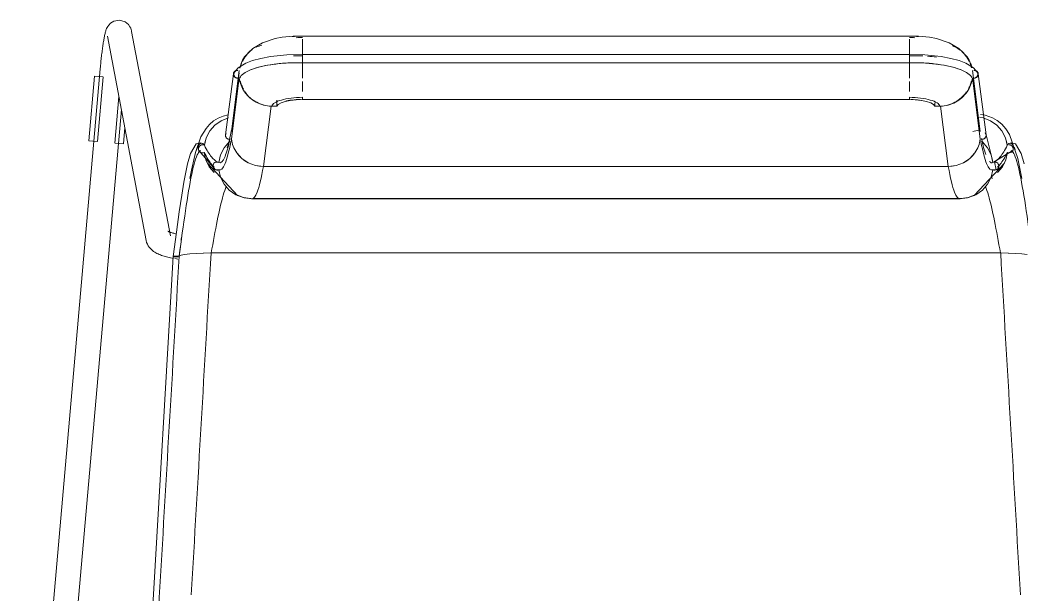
# Model space of a CAD drawing. Header units: millimetres. Extents: x 79795 to 317870, y -36033 to 97293.
# Drawn here: x 230006.8 to 230493.5, y 12868.4 to 13147.9 of the extents above; entities that cross this region are included whole.
import ezdxf

# ---------------------------------------------------------------- set-up
doc = ezdxf.new("R2010")
doc.units = ezdxf.units.MM
doc.header["$MEASUREMENT"] = 0
doc.layers.add('I-FURN', color=8, linetype='CONTINUOUS', lineweight=9)

msp = doc.modelspace()

# ---------------------------------------------------------------- linework, layer by layer
at = {"layer": 'I-FURN'}
for p, q in [((230049.85, 13145.42), (230049.37, 13144.72)), ((230050.7, 13146.33), (230049.85, 13145.42)), ((230052.36, 13147.37), (230050.7, 13146.33)), ((230055.12, 13147.86), (230052.36, 13147.37)), ((230057.87, 13147.02), (230055.12, 13147.86)), ((230057.87, 13147.02), (230059.44, 13145.7)), ((230059.44, 13145.7), (230060.19, 13144.62)), ((230047.89, 13140.38), (230047.79, 13139.92)), ((230047.99, 13140.82), (230047.89, 13140.38)), ((230048.09, 13141.25), (230047.99, 13140.82)), ((230048.19, 13141.66), (230048.09, 13141.25)), ((230048.3, 13142.06), (230048.19, 13141.66)), ((230048.41, 13142.46), (230048.3, 13142.06)), ((230048.54, 13142.85), (230048.41, 13142.46)), ((230048.68, 13143.26), (230048.54, 13142.85)), ((230048.85, 13143.69), (230048.68, 13143.26)), ((230049.07, 13144.16), (230048.85, 13143.69)), ((230049.37, 13144.72), (230049.07, 13144.16)), ((230060.19, 13144.62), (230060.57, 13143.82)), ((230060.57, 13143.82), (230060.78, 13143.2)), ((230060.78, 13143.2), (230060.92, 13142.68)), ((230060.92, 13142.68), (230061, 13142.27)), ((230079.82, 13042.97), (230061, 13142.27)), ((230047.05, 13135.59), (230046.95, 13134.97)), ((230047.14, 13136.19), (230047.05, 13135.59)), ((230047.23, 13136.78), (230047.14, 13136.19)), ((230047.32, 13137.35), (230047.23, 13136.78)), ((230047.41, 13137.9), (230047.32, 13137.35)), ((230047.51, 13138.43), (230047.41, 13137.9)), ((230047.6, 13138.94), (230047.51, 13138.43)), ((230047.7, 13139.44), (230047.6, 13138.94)), ((230047.79, 13139.92), (230047.7, 13139.44)), ((230049.21, 13140.03), (230068.03, 13040.74)), ((230119.82, 13133.94), (230124.54, 13136.81)), ((230124.54, 13136.81), (230130.69, 13138.83)), ((230130.69, 13138.83), (230134.18, 13139.48)), ((230134.18, 13139.48), (230139.39, 13140)), ((230139.39, 13140), (230143.91, 13140.08)), ((230143.91, 13140.08), (230143.91, 13139.91)), ((230438.76, 13140.08), (230143.91, 13140.08)), ((230143.91, 13139.78), (230143.91, 13140.06)), ((230143.91, 13136.84), (230143.91, 13138.59)), ((230143.91, 13133.98), (230143.91, 13136.56)), ((230443.28, 13140), (230438.76, 13140.08)), ((230438.76, 13139.91), (230438.76, 13140.08)), ((230438.76, 13140.06), (230438.76, 13139.78)), ((230438.76, 13138.59), (230438.76, 13136.84)), ((230438.76, 13136.56), (230438.76, 13133.98)), ((230448.49, 13139.48), (230443.28, 13140)), ((230451.99, 13138.83), (230448.49, 13139.48)), ((230458.14, 13136.81), (230451.99, 13138.83)), ((230462.85, 13133.94), (230458.14, 13136.81)), ((230046.43, 13130.96), (230046.35, 13130.25)), ((230046.52, 13131.66), (230046.43, 13130.96)), ((230046.6, 13132.35), (230046.52, 13131.66)), ((230046.69, 13133.02), (230046.6, 13132.35)), ((230046.78, 13133.69), (230046.69, 13133.02)), ((230046.86, 13134.33), (230046.78, 13133.69)), ((230046.95, 13134.97), (230046.86, 13134.33)), ((230116.17, 13130.03), (230117.84, 13132.1)), ((230117.84, 13132.1), (230119.82, 13133.94)), ((230128.46, 13130.1), (230136.35, 13130.89)), ((230136.35, 13130.89), (230143.91, 13131.04)), ((230143.91, 13133.82), (230143.91, 13130.8)), ((230143.91, 13130.8), (230143.91, 13133.81)), ((230143.91, 13131.04), (230143.91, 13130.97)), ((230438.76, 13131.04), (230143.91, 13131.04)), ((230143.91, 13127.09), (230143.91, 13131.04)), ((230143.91, 13130.97), (230143.91, 13130.78)), ((230143.91, 13130.78), (230143.91, 13130.47)), ((230143.91, 13130.47), (230143.91, 13130.08)), ((230438.76, 13130.8), (230438.76, 13133.82)), ((230438.76, 13133.81), (230438.76, 13130.8)), ((230446.32, 13130.89), (230438.76, 13131.04)), ((230438.76, 13130.97), (230438.76, 13131.04)), ((230438.76, 13131.04), (230438.76, 13127.19)), ((230438.76, 13130.78), (230438.76, 13130.97)), ((230438.76, 13130.47), (230438.76, 13130.78)), ((230438.76, 13130.08), (230438.76, 13130.47)), ((230454.21, 13130.1), (230446.32, 13130.89)), ((230464.83, 13132.1), (230462.85, 13133.94)), ((230466.5, 13130.03), (230464.83, 13132.1)), ((230045.89, 13125.84), (230045.82, 13125.09)), ((230045.96, 13126.59), (230045.89, 13125.84)), ((230046.03, 13127.33), (230045.96, 13126.59)), ((230046.11, 13128.07), (230046.03, 13127.33)), ((230046.19, 13128.81), (230046.11, 13128.07)), ((230046.27, 13129.53), (230046.19, 13128.81)), ((230046.35, 13130.25), (230046.27, 13129.53)), ((230112.71, 13124.65), (230116.54, 13126.96)), ((230114.84, 13127.76), (230116.17, 13130.03)), ((230116.54, 13126.96), (230119.71, 13128.15)), ((230119.71, 13128.15), (230123.75, 13129.23)), ((230126.08, 13125.68), (230122.58, 13124.88)), ((230123.75, 13129.23), (230128.46, 13130.1)), ((230131.51, 13126.51), (230126.08, 13125.68)), ((230137.5, 13126.99), (230131.51, 13126.51)), ((230143.91, 13127.08), (230137.5, 13126.99)), ((230143.91, 13130.08), (230143.91, 13129.63)), ((230143.91, 13129.63), (230143.91, 13129.14)), ((230143.91, 13129.14), (230143.91, 13128.64)), ((230143.91, 13128.64), (230143.91, 13128.16)), ((230143.91, 13128.16), (230143.91, 13127.74)), ((230143.91, 13127.74), (230143.91, 13127.41)), ((230143.91, 13127.41), (230143.91, 13127.19)), ((230143.91, 13127.19), (230143.91, 13127.09)), ((230143.91, 13127.11), (230143.91, 13123.3)), ((230143.91, 13123.3), (230143.91, 13127.11)), ((230143.91, 13127.08), (230438.76, 13127.08)), ((230438.76, 13129.63), (230438.76, 13130.08)), ((230438.76, 13129.14), (230438.76, 13129.63)), ((230438.76, 13128.64), (230438.76, 13129.14)), ((230438.76, 13128.16), (230438.76, 13128.64)), ((230438.76, 13127.74), (230438.76, 13128.16)), ((230438.76, 13127.41), (230438.76, 13127.74)), ((230438.76, 13127.19), (230438.76, 13127.41)), ((230438.76, 13123.3), (230438.76, 13127.11)), ((230438.76, 13127.11), (230438.76, 13123.3)), ((230444.99, 13127), (230438.76, 13127.08)), ((230451.55, 13126.47), (230444.99, 13127)), ((230455.56, 13125.88), (230451.55, 13126.47)), ((230458.93, 13129.23), (230454.21, 13130.1)), ((230460, 13124.91), (230455.56, 13125.88)), ((230462.97, 13128.15), (230458.93, 13129.23)), ((230466.14, 13126.96), (230462.97, 13128.15)), ((230469.97, 13124.65), (230466.14, 13126.96)), ((230467.83, 13127.76), (230466.5, 13130.03)), ((230045.73, 13124.18), (230006.79, 12680.86)), ((230045.75, 13124.34), (230045.73, 13124.18)), ((230045.82, 13125.09), (230045.75, 13124.34)), ((230106.6, 13091.99), (230110.46, 13121.77)), ((230109.45, 13093.64), (230113.3, 13123.33)), ((230110.82, 13122.27), (230112.71, 13124.65)), ((230112.53, 13117.36), (230113.15, 13122.14)), ((230119.75, 13124), (230119.24, 13123.81)), ((230122.58, 13124.88), (230119.75, 13124)), ((230143.91, 13119.54), (230143.91, 13123.1)), ((230438.76, 13123.1), (230438.76, 13119.54)), ((230463.43, 13123.81), (230460, 13124.91)), ((230469.38, 13123.33), (230473.22, 13093.64)), ((230471.86, 13122.27), (230469.97, 13124.65)), ((230472.22, 13121.77), (230476.07, 13091.99)), ((230040.16, 13089.16), (230042.92, 13120.57)), ((230042.92, 13120.57), (230044.96, 13120.4)), ((230044.39, 13088.79), (230047.15, 13120.2)), ((230044.96, 13120.4), (230047.03, 13120.21)), ((230109.43, 13090.09), (230113.28, 13119.79)), ((230143.91, 13116.07), (230143.91, 13117.92)), ((230143.91, 13116.06), (230143.91, 13115.59)), ((230438.76, 13117.92), (230438.76, 13116.07)), ((230438.76, 13115.59), (230438.76, 13116.06)), ((230473.24, 13090.09), (230469.4, 13119.79)), ((230470.15, 13117.36), (230469.83, 13119.8)), ((230143.91, 13113.09), (230143.91, 13115.55)), ((230438.76, 13115.55), (230438.76, 13113.09)), ((230054.83, 13110.65), (230052.84, 13088.05)), ((230131.56, 13108.93), (230131.56, 13105.92)), ((230131.56, 13105.92), (230132.2, 13106.78)), ((230132.2, 13106.78), (230133.55, 13107.57)), ((230133.55, 13107.57), (230135.53, 13108.24)), ((230135.53, 13108.24), (230138.02, 13108.75)), ((230138.02, 13108.75), (230140.87, 13109.07)), ((230140.87, 13109.07), (230143.91, 13109.18)), ((230438.76, 13109.24), (230143.91, 13109.24)), ((230143.91, 13109.18), (230438.76, 13109.18)), ((230438.76, 13109.18), (230441.8, 13109.07)), ((230441.8, 13109.07), (230444.65, 13108.75)), ((230444.65, 13108.75), (230447.14, 13108.24)), ((230447.14, 13108.24), (230449.13, 13107.57)), ((230449.13, 13107.57), (230450.48, 13106.78)), ((230450.48, 13106.78), (230451.12, 13105.92)), ((230451.12, 13105.92), (230451.12, 13107.59)), ((230018.74, 12679.81), (230056.04, 13104.31)), ((230107.92, 13101.84), (230105.41, 13101.19)), ((230124.98, 13076.71), (230128.84, 13105.99)), ((230128.84, 13105.99), (230131.56, 13105.92)), ((230451.12, 13105.92), (230453.83, 13105.99)), ((230453.83, 13105.99), (230457.69, 13076.71)), ((230475.61, 13101.67), (230473.34, 13101.96)), ((230479.21, 13100.37), (230475.61, 13101.67)), ((230098.87, 13097.1), (230097.13, 13095.13)), ((230100.84, 13098.78), (230098.87, 13097.1)), ((230101.46, 13096.76), (230098.98, 13093.93)), ((230103.04, 13100.16), (230100.84, 13098.78)), ((230104.54, 13098.93), (230101.46, 13096.76)), ((230105.41, 13101.19), (230103.04, 13100.16)), ((230108.06, 13100.33), (230104.54, 13098.93)), ((230472.87, 13100.7), (230474.61, 13100.32)), ((230474.62, 13100.33), (230472.88, 13100.7)), ((230478.13, 13098.93), (230474.62, 13100.33)), ((230481.21, 13096.76), (230478.13, 13098.93)), ((230481.48, 13099.03), (230479.21, 13100.37)), ((230483.7, 13093.93), (230481.21, 13096.76)), ((230483.65, 13097.25), (230481.48, 13099.03)), ((230485.64, 13095.01), (230483.65, 13097.25)), ((230057.07, 13087.68), (230057.77, 13095.57)), ((230097.13, 13095.13), (230094.63, 13091.02)), ((230098.98, 13093.93), (230097.24, 13090.61)), ((230106.66, 13092.23), (230106.59, 13091.76)), ((230106.59, 13091.76), (230106.66, 13091.29)), ((230106.84, 13092.67), (230106.66, 13092.23)), ((230108.2, 13088.12), (230109.58, 13094.42)), ((230473.1, 13094.42), (230469.61, 13093.73)), ((230475.83, 13092.67), (230475.54, 13093.06)), ((230476.02, 13092.23), (230475.83, 13092.67)), ((230476.08, 13091.76), (230476.02, 13092.23)), ((230476.02, 13091.29), (230476.08, 13091.76)), ((230476.06, 13092.07), (230479.02, 13080.46)), ((230485.44, 13090.61), (230483.7, 13093.93)), ((230487.45, 13092.19), (230485.64, 13095.01)), ((230491.44, 13080.47), (230487.45, 13092.19)), ((230042.2, 13088.98), (230040.16, 13089.16)), ((230044.27, 13088.8), (230042.2, 13088.98)), ((230055.03, 13087.86), (230052.96, 13088.04)), ((230057.07, 13087.68), (230055.03, 13087.86)), ((230089.56, 13083.03), (230092.33, 13087.67)), ((230094.63, 13091.02), (230091.95, 13083.39)), ((230092.33, 13087.67), (230094.51, 13088.2)), ((230094.03, 13086.61), (230094.42, 13086.92)), ((230094.42, 13086.92), (230094.03, 13086.61)), ((230094.42, 13086.92), (230094.87, 13087.11)), ((230094.87, 13087.11), (230094.42, 13086.92)), ((230094.51, 13088.2), (230095.43, 13087.9)), ((230094.87, 13087.11), (230095.37, 13087.19)), ((230095.37, 13087.19), (230094.87, 13087.11)), ((230095.37, 13087.19), (230095.86, 13087.14)), ((230095.86, 13087.15), (230095.37, 13087.19)), ((230096.33, 13086.98), (230095.86, 13087.15)), ((230095.86, 13087.14), (230096.33, 13086.98)), ((230097.24, 13090.61), (230096.33, 13086.98)), ((230096.33, 13086.98), (230096.72, 13088.99)), ((230108.45, 13088.59), (230105.94, 13085.72)), ((230106.66, 13091.29), (230106.85, 13090.85)), ((230106.85, 13090.85), (230107.14, 13090.47)), ((230107.14, 13090.47), (230107.52, 13090.17)), ((230107.45, 13085.69), (230108.2, 13088.12)), ((230107.52, 13090.17), (230107.97, 13089.97)), ((230107.97, 13089.97), (230108.47, 13089.9)), ((230108.94, 13089.02), (230108.45, 13088.59)), ((230108.47, 13089.9), (230108.96, 13089.93)), ((230109.43, 13090.09), (230109.62, 13088.94)), ((230473.06, 13088.94), (230473.24, 13090.09)), ((230473.71, 13089.93), (230474.21, 13089.9)), ((230474.23, 13088.59), (230473.73, 13089.02)), ((230474.21, 13089.9), (230474.7, 13089.97)), ((230476.73, 13085.72), (230474.23, 13088.59)), ((230474.7, 13089.97), (230475.15, 13090.17)), ((230475.15, 13090.17), (230475.53, 13090.47)), ((230475.53, 13090.47), (230475.83, 13090.85)), ((230475.83, 13090.85), (230476.02, 13091.29)), ((230486.34, 13086.98), (230485.44, 13090.61)), ((230485.95, 13088.99), (230486.34, 13086.98)), ((230486.81, 13087.15), (230486.34, 13086.98)), ((230486.34, 13086.98), (230486.81, 13087.14)), ((230488.16, 13088.2), (230487.25, 13087.9)), ((230487.31, 13087.19), (230487.8, 13087.11)), ((230487.8, 13087.11), (230487.31, 13087.19)), ((230487.8, 13087.11), (230488.26, 13086.92)), ((230488.26, 13086.92), (230487.8, 13087.11)), ((230490.35, 13087.67), (230488.16, 13088.2)), ((230488.26, 13086.92), (230488.64, 13086.61)), ((230488.65, 13086.61), (230488.26, 13086.92)), ((230493.12, 13083.03), (230490.35, 13087.67)), ((230088.15, 13078.03), (230089.56, 13083.03)), ((230091.95, 13083.39), (230090.06, 13074.87)), ((230093.46, 13085.28), (230093.54, 13085.76)), ((230093.53, 13085.76), (230093.46, 13085.28)), ((230093.52, 13084.79), (230093.46, 13085.28)), ((230093.46, 13085.28), (230093.52, 13084.79)), ((230093.7, 13084.33), (230093.52, 13084.79)), ((230093.52, 13084.79), (230093.7, 13084.33)), ((230093.73, 13086.22), (230093.53, 13085.76)), ((230093.54, 13085.76), (230093.73, 13086.21)), ((230093.66, 13084.42), (230101.78, 13075)), ((230093.81, 13084.15), (230093.68, 13084.36)), ((230093.99, 13083.93), (230093.7, 13084.33)), ((230093.7, 13084.33), (230093.99, 13083.93)), ((230093.73, 13086.21), (230094.03, 13086.61)), ((230094.03, 13086.61), (230093.73, 13086.22)), ((230094.37, 13083.61), (230093.99, 13083.93)), ((230093.99, 13083.93), (230094.37, 13083.61)), ((230094.82, 13083.4), (230094.37, 13083.61)), ((230094.37, 13083.61), (230094.82, 13083.4)), ((230095.31, 13083.31), (230094.82, 13083.4)), ((230094.82, 13083.4), (230095.31, 13083.31)), ((230095.81, 13083.34), (230095.31, 13083.31)), ((230095.31, 13083.31), (230095.81, 13083.34)), ((230096.28, 13083.49), (230095.81, 13083.34)), ((230095.81, 13083.34), (230096.28, 13083.49)), ((230097.08, 13079.88), (230096.28, 13083.49)), ((230096.28, 13083.49), (230097.07, 13079.88)), ((230104.19, 13082.32), (230103.29, 13078.61)), ((230105.94, 13085.72), (230104.19, 13082.32)), ((230112.06, 13083.32), (230114.55, 13080.58)), ((230468.12, 13080.58), (230470.61, 13083.32)), ((230478.49, 13082.32), (230476.73, 13085.72)), ((230479.38, 13078.61), (230478.49, 13082.32)), ((230489.02, 13084.42), (230479.63, 13078.71)), ((230486.39, 13083.49), (230485.6, 13079.88)), ((230485.61, 13079.88), (230486.39, 13083.49)), ((230486.86, 13083.34), (230486.39, 13083.49)), ((230486.39, 13083.49), (230486.86, 13083.34)), ((230487.36, 13083.31), (230486.86, 13083.34)), ((230486.86, 13083.34), (230487.36, 13083.31)), ((230487.85, 13083.4), (230487.36, 13083.31)), ((230487.36, 13083.31), (230487.86, 13083.4)), ((230488.3, 13083.61), (230487.85, 13083.4)), ((230487.86, 13083.4), (230488.31, 13083.61)), ((230488.68, 13083.93), (230488.3, 13083.61)), ((230488.31, 13083.61), (230488.69, 13083.93)), ((230488.64, 13086.61), (230488.94, 13086.21)), ((230488.95, 13086.22), (230488.65, 13086.61)), ((230488.97, 13084.33), (230488.68, 13083.93)), ((230488.69, 13083.93), (230488.97, 13084.33)), ((230488.94, 13086.21), (230489.14, 13085.76)), ((230489.14, 13085.76), (230488.95, 13086.22)), ((230489.15, 13084.79), (230488.97, 13084.33)), ((230488.97, 13084.33), (230489.16, 13084.79)), ((230489.14, 13085.76), (230489.21, 13085.28)), ((230489.22, 13085.28), (230489.14, 13085.76)), ((230489.21, 13085.28), (230489.15, 13084.79)), ((230489.16, 13084.79), (230489.22, 13085.28)), ((230494.52, 13078.03), (230493.12, 13083.03)), ((230086.35, 13069.01), (230088.15, 13078.03)), ((230097.07, 13079.88), (230098.71, 13076.56)), ((230098.72, 13076.56), (230097.08, 13079.88)), ((230097.77, 13078.23), (230112.37, 13062.53)), ((230100.52, 13077.35), (230100.45, 13076.86)), ((230100.46, 13076.86), (230100.52, 13077.35)), ((230100.52, 13077.35), (230100.71, 13077.81)), ((230100.71, 13077.81), (230100.52, 13077.35)), ((230100.71, 13077.81), (230101, 13078.21)), ((230101, 13078.21), (230100.71, 13077.81)), ((230101.38, 13078.53), (230101, 13078.21)), ((230101, 13078.21), (230101.39, 13078.52)), ((230101.83, 13078.73), (230101.38, 13078.53)), ((230101.39, 13078.52), (230101.84, 13078.73)), ((230102.33, 13078.81), (230101.83, 13078.73)), ((230101.84, 13078.73), (230102.33, 13078.81)), ((230102.33, 13078.81), (230102.82, 13078.77)), ((230102.82, 13078.77), (230102.33, 13078.81)), ((230102.61, 13078.89), (230103.05, 13078.71)), ((230102.82, 13078.77), (230103.29, 13078.61)), ((230103.29, 13078.61), (230102.82, 13078.77)), ((230114.55, 13080.58), (230117.66, 13078.5)), ((230117.66, 13078.5), (230121.21, 13077.19)), ((230121.21, 13077.19), (230124.98, 13076.71)), ((230457.69, 13076.71), (230461.46, 13077.19)), ((230461.46, 13077.19), (230465.01, 13078.5)), ((230465.01, 13078.5), (230468.12, 13080.58)), ((230484.91, 13078.23), (230470.31, 13062.53)), ((230479.02, 13080.46), (230479.35, 13078.59)), ((230479.38, 13078.61), (230479.85, 13078.77)), ((230479.85, 13078.77), (230479.38, 13078.61)), ((230479.85, 13078.77), (230480.35, 13078.81)), ((230480.35, 13078.81), (230479.85, 13078.77)), ((230480.89, 13075), (230480.06, 13078.89)), ((230480.35, 13078.81), (230480.84, 13078.73)), ((230480.84, 13078.73), (230480.35, 13078.81)), ((230480.84, 13078.73), (230481.29, 13078.52)), ((230481.29, 13078.53), (230480.84, 13078.73)), ((230481.67, 13078.21), (230481.29, 13078.53)), ((230481.29, 13078.52), (230481.67, 13078.21)), ((230481.67, 13078.21), (230481.96, 13077.81)), ((230481.97, 13077.81), (230481.67, 13078.21)), ((230481.96, 13077.81), (230482.15, 13077.35)), ((230482.16, 13077.35), (230481.97, 13077.81)), ((230482.15, 13077.35), (230482.22, 13076.86)), ((230482.22, 13076.86), (230482.16, 13077.35)), ((230485.6, 13079.88), (230483.96, 13076.56)), ((230483.97, 13076.56), (230485.61, 13079.88)), ((230493.35, 13070.81), (230491.44, 13080.47)), ((230090.06, 13074.87), (230089.33, 13070.81)), ((230098.71, 13076.56), (230101.11, 13073.72)), ((230101.11, 13073.72), (230098.72, 13076.56)), ((230100.45, 13076.86), (230100.52, 13076.37)), ((230100.52, 13076.37), (230100.46, 13076.86)), ((230100.71, 13075.91), (230100.52, 13076.37)), ((230100.52, 13076.37), (230100.71, 13075.91)), ((230101, 13075.5), (230100.71, 13075.91)), ((230100.71, 13075.91), (230101, 13075.5)), ((230101.39, 13075.19), (230101, 13075.5)), ((230101, 13075.5), (230101.38, 13075.19)), ((230101.38, 13075.19), (230101.83, 13074.99)), ((230101.84, 13074.99), (230101.39, 13075.19)), ((230101.48, 13075.14), (230104.36, 13075.09)), ((230101.83, 13074.99), (230102.33, 13074.9)), ((230102.33, 13074.91), (230101.84, 13074.99)), ((230102.82, 13074.94), (230102.33, 13074.91)), ((230102.33, 13074.9), (230102.82, 13074.94)), ((230103.29, 13075.11), (230102.82, 13074.94)), ((230102.82, 13074.94), (230103.29, 13075.1)), ((230103.29, 13075.1), (230104.19, 13071.39)), ((230457.69, 13076.71), (230124.98, 13076.71)), ((230124.98, 13076.71), (230457.69, 13076.71)), ((230481.19, 13075.14), (230478.31, 13075.09)), ((230478.49, 13071.39), (230479.38, 13075.1)), ((230479.85, 13074.94), (230479.38, 13075.11)), ((230479.38, 13075.1), (230479.85, 13074.94)), ((230480.35, 13074.91), (230479.85, 13074.94)), ((230479.85, 13074.94), (230480.35, 13074.9)), ((230480.84, 13074.99), (230480.35, 13074.91)), ((230480.35, 13074.9), (230480.84, 13074.99)), ((230481.29, 13075.19), (230480.84, 13074.99)), ((230480.84, 13074.99), (230481.29, 13075.19)), ((230481.67, 13075.5), (230481.29, 13075.19)), ((230481.29, 13075.19), (230481.67, 13075.5)), ((230483.96, 13076.56), (230481.56, 13073.72)), ((230481.56, 13073.72), (230483.97, 13076.56)), ((230481.96, 13075.91), (230481.67, 13075.5)), ((230481.67, 13075.5), (230481.97, 13075.91)), ((230482.15, 13076.37), (230481.96, 13075.91)), ((230481.97, 13075.91), (230482.16, 13076.37)), ((230482.22, 13076.86), (230482.15, 13076.37)), ((230482.16, 13076.37), (230482.22, 13076.86)), ((230085.31, 13062.7), (230086.35, 13069.01)), ((230105.94, 13068), (230104.19, 13071.39)), ((230104.19, 13071.39), (230105.94, 13067.99)), ((230108.45, 13065.13), (230105.94, 13068)), ((230105.94, 13067.99), (230108.45, 13065.12)), ((230476.73, 13068), (230474.22, 13065.13)), ((230474.23, 13065.12), (230476.73, 13067.99)), ((230478.48, 13071.39), (230476.73, 13068)), ((230476.73, 13067.99), (230478.49, 13071.39)), ((230084.13, 13054.68), (230085.31, 13062.7)), ((230111.59, 13062.96), (230108.45, 13065.13)), ((230108.45, 13065.12), (230111.58, 13062.95)), ((230111.27, 13063.13), (230115.73, 13061.4)), ((230111.58, 13062.95), (230115.15, 13061.59)), ((230115.16, 13061.59), (230111.59, 13062.96)), ((230112.37, 13062.53), (230114.29, 13061.83)), ((230471.4, 13063.13), (230466.94, 13061.4)), ((230471.09, 13062.96), (230467.52, 13061.59)), ((230467.52, 13061.59), (230471.09, 13062.95)), ((230470.31, 13062.53), (230468.38, 13061.83)), ((230474.22, 13065.13), (230471.09, 13062.96)), ((230471.09, 13062.95), (230474.23, 13065.12)), ((230115.15, 13061.59), (230118.94, 13061.11)), ((230118.94, 13061.11), (230115.16, 13061.59)), ((230115.73, 13061.4), (230119.48, 13060.96)), ((230119.48, 13060.96), (230424.28, 13060.96)), ((230463.73, 13061.11), (230120.11, 13061.11)), ((230120.11, 13061.11), (230463.73, 13061.11)), ((230424.28, 13060.96), (230463.19, 13060.96)), ((230466.94, 13061.4), (230463.19, 13060.96)), ((230467.52, 13061.59), (230463.73, 13061.11)), ((230463.73, 13061.11), (230467.52, 13061.59)), ((230082.78, 13044.75), (230084.13, 13054.68)), ((230078.6, 13045.2), (230078.62, 13045.19)), ((230078.62, 13045.19), (230078.7, 13045.15)), ((230078.7, 13045.15), (230078.78, 13045.1)), ((230078.78, 13045.1), (230078.94, 13045.02)), ((230078.94, 13045.02), (230079.13, 13044.94)), ((230079.13, 13044.94), (230079.36, 13044.84)), ((230079.36, 13044.84), (230079.63, 13044.74)), ((230079.63, 13044.74), (230079.94, 13044.63)), ((230079.94, 13044.63), (230080.27, 13044.53)), ((230080.27, 13044.53), (230080.64, 13044.42)), ((230080.64, 13044.42), (230081.03, 13044.31)), ((230081.03, 13044.31), (230081.45, 13044.2)), ((230081.22, 13032.89), (230082.78, 13044.75)), ((230081.45, 13044.2), (230081.9, 13044.1)), ((230081.9, 13044.1), (230082.37, 13044)), ((230082.37, 13044), (230082.74, 13043.93)), ((230068.03, 13040.74), (230068.29, 13039.75)), ((230068.29, 13039.75), (230068.65, 13038.86)), ((230068.65, 13038.86), (230069.09, 13038.07)), ((230069.09, 13038.07), (230069.57, 13037.38)), ((230069.57, 13037.38), (230070.08, 13036.78)), ((230070.08, 13036.78), (230070.6, 13036.26)), ((230070.6, 13036.26), (230071.13, 13035.81)), ((230071.13, 13035.81), (230071.67, 13035.41)), ((230071.67, 13035.41), (230072.2, 13035.05)), ((230072.2, 13035.05), (230072.74, 13034.73)), ((230072.74, 13034.73), (230073.28, 13034.44)), ((230073.28, 13034.44), (230073.83, 13034.17)), ((230073.83, 13034.17), (230074.39, 13033.91)), ((230074.39, 13033.91), (230074.96, 13033.68)), ((230074.96, 13033.68), (230075.54, 13033.46)), ((230075.54, 13033.46), (230076.13, 13033.25)), ((230076.13, 13033.25), (230076.74, 13033.06)), ((230082.62, 13033.1), (230083.12, 13033.1)), ((230083.12, 13033.1), (230082.63, 13033.1)), ((230083.62, 13033.1), (230083.12, 13033.1)), ((230083.12, 13033.1), (230083.61, 13033.1)), ((230083.61, 13033.1), (230084.09, 13033.08)), ((230084.09, 13033.08), (230083.62, 13033.1)), ((230084.99, 13033.48), (230084.09, 13033.08)), ((230084.09, 13033.08), (230084.99, 13033.48)), ((230086.74, 13033.85), (230084.99, 13033.48)), ((230084.99, 13033.48), (230086.73, 13033.85)), ((230089.23, 13034.16), (230086.74, 13033.85)), ((230086.74, 13033.85), (230089.2, 13034.16)), ((230092.33, 13034.4), (230089.23, 13034.16)), ((230089.23, 13034.16), (230092.29, 13034.4)), ((230095.87, 13034.55), (230092.33, 13034.4)), ((230092.33, 13034.4), (230095.81, 13034.55)), ((230099.64, 13034.61), (230095.87, 13034.55)), ((230095.87, 13034.55), (230099.56, 13034.61)), ((230483.04, 13034.61), (230099.64, 13034.61)), ((230099.64, 13034.61), (230483.04, 13034.61)), ((230486.81, 13034.55), (230483.04, 13034.61)), ((230483.12, 13034.61), (230486.81, 13034.55)), ((230490.34, 13034.4), (230486.81, 13034.55)), ((230486.87, 13034.55), (230490.34, 13034.4)), ((230493.44, 13034.16), (230490.34, 13034.4)), ((230490.39, 13034.4), (230493.45, 13034.16)), ((230495.94, 13033.85), (230493.44, 13034.16)), ((230081.22, 13032.89), (230061.93, 12700.98)), ((230076.74, 13033.06), (230077.35, 13032.88)), ((230077.35, 13032.88), (230077.98, 13032.7)), ((230077.98, 13032.7), (230078.63, 13032.54)), ((230078.63, 13032.54), (230079.28, 13032.39)), ((230079.28, 13032.39), (230079.95, 13032.25)), ((230079.95, 13032.25), (230080.63, 13032.11)), ((230080.63, 13032.11), (230081.32, 13031.99)), ((230081.29, 13032.95), (230081.22, 13032.89)), ((230081.22, 13032.89), (230081.29, 13032.95)), ((230081.22, 13032.89), (230081.28, 13032.84)), ((230081.28, 13032.84), (230081.22, 13032.89)), ((230081.28, 13032.84), (230081.47, 13032.79)), ((230081.46, 13032.79), (230081.28, 13032.84)), ((230081.49, 13033), (230081.29, 13032.95)), ((230081.29, 13032.95), (230081.48, 13033)), ((230081.75, 13032.75), (230081.46, 13032.79)), ((230081.47, 13032.79), (230081.76, 13032.75)), ((230081.48, 13033), (230081.78, 13033.04)), ((230081.79, 13033.04), (230081.49, 13033)), ((230082.13, 13032.71), (230081.75, 13032.75)), ((230081.76, 13032.75), (230082.14, 13032.71)), ((230081.78, 13033.04), (230082.17, 13033.07)), ((230082.17, 13033.07), (230081.79, 13033.04)), ((230082.03, 13031.87), (230082.74, 13031.76)), ((230082.59, 13032.69), (230082.13, 13032.71)), ((230082.14, 13032.71), (230082.59, 13032.69)), ((230082.63, 13033.1), (230082.17, 13033.07)), ((230082.17, 13033.07), (230082.62, 13033.1)), ((230082.59, 13032.69), (230083.08, 13032.68)), ((230083.08, 13032.68), (230082.59, 13032.69)), ((230082.74, 13031.76), (230083.47, 13031.66)), ((230083.08, 13032.68), (230083.58, 13032.68)), ((230083.58, 13032.68), (230083.08, 13032.68))]:
    msp.add_line(p, q, dxfattribs=at)
for centre, major_axis, ratio, start_param, end_param in [((230143.91, 13135.8), (-12.4, 0), 0.287441, 4.712389, 4.950404), ((230438.76, 13135.8), (-12.4, 0), 0.287441, 4.492176, 4.712389), ((230143.91, 13124.33), (0, -15.75), 0.000004, 5.8107, 5.99294), ((230438.76, 13124.33), (0, -15.75), 0.000004, 0.290246, 0.472486), ((230108.55, 13091.76), (-1.96, 0), 0.955139, 5.775592, 8.064923), ((230474.12, 13091.76), (-1.96, 0), 0.955139, 1.359855, 3.903556), ((230125.11, 13091.78), (-15.78, 0), 0.955139, 0.112537, 0.354036), ((230457.56, 13091.78), (-15.78, 0), 0.955139, 2.787556, 3.029056), ((230125.11, 13091.78), (-15.78, 0), 0.955139, 0.354206, 0.595753), ((230125.11, 13091.78), (-15.78, 0), 0.955139, 0.595876, 1.562553), ((230457.56, 13091.78), (-15.78, 0), 0.955139, 1.579038, 2.545717), ((230457.56, 13091.78), (-15.78, 0), 0.955139, 2.545839, 2.787386)]:
    msp.add_ellipse(centre, major_axis=major_axis, ratio=ratio, start_param=start_param, end_param=end_param, dxfattribs=at)
for points in [[(230124.31, 13135.63), (230123.35, 13135.38), (230122.42, 13135.03), (230121.53, 13134.6)], [(230138.94, 13139.77), (230140.52, 13139.92), (230142.2, 13139.99), (230143.91, 13139.99)], [(230438.76, 13139.99), (230440.34, 13139.99), (230441.84, 13139.92), (230443.27, 13139.78)], [(230139.65, 13130.49), (230141.06, 13130.53), (230142.48, 13130.53), (230143.91, 13130.51)], [(230438.76, 13130.51), (230440.98, 13130.55), (230443.18, 13130.51), (230445.36, 13130.4)], [(230113.48, 13119.78), (230113.83, 13120.51), (230115.14, 13121.91), (230118.84, 13123.81), (230123.91, 13125.34), (230130.06, 13126.45), (230136.91, 13127.08), (230141.56, 13127.15), (230143.91, 13127.11)], [(230113.76, 13124.74), (230113.92, 13125.4), (230114.12, 13126.05), (230114.36, 13126.68)], [(230447.57, 13130.27), (230449.05, 13130.16), (230450.5, 13130.01), (230451.91, 13129.83)], [(230468.31, 13126.67), (230468.56, 13126.02), (230468.73, 13125.34), (230468.87, 13124.65)], [(230463.6, 13123.75), (230465.06, 13123.18), (230467.53, 13121.91), (230468.84, 13120.51), (230469.19, 13119.78)], [(230113.01, 13119.63), (230112.93, 13119.62), (230112.77, 13119.6), (230112.6, 13119.6), (230112.52, 13119.61)], [(230113.28, 13119.79), (230113.43, 13118.55), (230114.01, 13116.17), (230115.77, 13112.83), (230118.3, 13109.99), (230121.45, 13107.8), (230125.05, 13106.39), (230127.55, 13106.03), (230128.84, 13105.99)], [(230114.37, 13116.2), (230114.11, 13116.88), (230113.94, 13117.58), (230113.79, 13118.28)], [(230115.26, 13114.28), (230114.94, 13114.86), (230114.71, 13115.48), (230114.52, 13116.11)], [(230453.83, 13105.99), (230455.13, 13106.03), (230457.63, 13106.39), (230461.23, 13107.8), (230464.37, 13109.99), (230466.9, 13112.83), (230468.67, 13116.17), (230469.25, 13118.55), (230469.4, 13119.79)], [(230468.26, 13116.08), (230468.02, 13115.47), (230467.74, 13114.86), (230467.42, 13114.27)], [(230468.94, 13118.27), (230468.78, 13117.57), (230468.57, 13116.87), (230468.32, 13116.19)], [(230129.09, 13106), (230129.34, 13107.11), (230132.73, 13109.28), (230140.12, 13110.25), (230143.91, 13110.3)], [(230143.07, 13109.23), (230140.29, 13109.17), (230137.15, 13108.9), (230135.53, 13108.29)], [(230438.76, 13110.3), (230440.66, 13110.28), (230444.39, 13110.01), (230449.19, 13109.05), (230452.51, 13107.66), (230453.46, 13106.56), (230453.59, 13106)], [(230447.14, 13108.29), (230445.08, 13108.84), (230442.37, 13109.12), (230439.6, 13109.21)], [(230473.87, 13090.3), (230474.53, 13087.17), (230475.18, 13084.26), (230475.84, 13082.53)], [(230477.74, 13079.03), (230478.29, 13078.46), (230478.83, 13078.32), (230479.38, 13078.61)], [(230478.82, 13072.04), (230478.88, 13071.58), (230478.93, 13071.11), (230478.99, 13070.64)], [(230118.94, 13061.11), (230119.12, 13061.01), (230119.3, 13060.96), (230119.48, 13060.96)], [(230463.19, 13060.96), (230463.37, 13060.96), (230463.55, 13061.01), (230463.73, 13061.11)], [(230085.26, 13042.25), (230084.88, 13039.22), (230084.49, 13036.15), (230084.1, 13033.09)], [(230089.97, 12868.37), (230093.17, 12923.83), (230096.36, 12979.25), (230099.56, 13034.61)], [(230483.12, 13034.61), (230486.31, 12979.25), (230489.51, 12923.83), (230492.7, 12868.37)], [(230064.77, 12701.08), (230067.99, 12756.49), (230074.43, 12867.25), (230080.87, 12977.85), (230084.09, 13033.08)]]:
    msp.add_open_spline(points, degree=3, dxfattribs=at)
for points, knots in [([(230119.56, 13133.46), (230119.16, 13133.18), (230117.79, 13132.15), (230115.78, 13129.98), (230114.17, 13127.13), (230113.71, 13125.19), (230113.54, 13124.42)], [0.434972, 0.434972, 0.434972, 0.434972, 0.5, 0.6666667, 0.8333333, 0.9407177, 0.9407177, 0.9407177, 0.9407177]), ([(230463.47, 13133.21), (230462.74, 13133.74), (230461.49, 13134.46), (230460.16, 13135.09), (230459.64, 13135.29)], [0.5455526, 0.5455526, 0.5455526, 0.5455526, 0.6666667, 0.739481, 0.739481, 0.739481, 0.739481]), ([(230469.16, 13124.54), (230469.01, 13125.27), (230468.44, 13127.15), (230466.9, 13129.98), (230465.22, 13131.81), (230464.27, 13132.59)], [0.0634811, 0.0634811, 0.0634811, 0.0634811, 0.1666667, 0.3333333, 0.5, 0.5, 0.5, 0.5]), ([(230438.76, 13127.11), (230441.11, 13127.15), (230445.76, 13127.08), (230452.61, 13126.45), (230458.72, 13125.36), (230461.93, 13124.35), (230463.42, 13123.81)], [0.0000052, 0.0000052, 0.0000052, 0.0000052, 0.1666667, 0.3333333, 0.5, 0.6602535, 0.6602535, 0.6602535, 0.6602535]), ([(230112.42, 13123.37), (230112.28, 13123.38), (230112.06, 13123.36), (230111.77, 13123.29), (230111.5, 13123.19), (230111.18, 13123.01), (230110.86, 13122.72), (230110.63, 13122.36), (230110.49, 13122.01), (230110.45, 13121.7), (230110.44, 13121.43), (230110.48, 13121.17), (230110.55, 13120.91), (230110.66, 13120.66), (230110.85, 13120.35), (230111.18, 13120.03), (230111.58, 13119.79), (230111.93, 13119.67), (230112.3, 13119.6), (230112.74, 13119.61), (230113.1, 13119.71), (230113.28, 13119.79)], [0.1111111, 0.1111111, 0.1111111, 0.1111111, 0.1666667, 0.1944444, 0.2222222, 0.2777778, 0.3333333, 0.3888889, 0.4444444, 0.4791667, 0.5138889, 0.5486111, 0.5833333, 0.6180556, 0.6527778, 0.7222222, 0.7916667, 0.8263889, 0.8611111, 0.9305556, 1, 1, 1, 1]), ([(230112.03, 13119.7), (230111.91, 13119.74), (230111.68, 13119.83), (230111.26, 13120.11), (230110.81, 13120.66), (230110.56, 13121.53), (230110.79, 13122.31), (230111.18, 13122.82), (230111.56, 13123.12), (230112.02, 13123.31), (230112.35, 13123.35), (230112.52, 13123.36)], [-0.8125, -0.8125, -0.8125, -0.8125, -0.765625, -0.71875, -0.625, -0.5, -0.375, -0.3125, -0.25, -0.1875, -0.125, -0.125, -0.125, -0.125]), ([(230470.16, 13123.36), (230470.32, 13123.35), (230470.61, 13123.31), (230471, 13123.17), (230471.41, 13122.91), (230471.87, 13122.39), (230472.12, 13121.53), (230471.89, 13120.74), (230471.49, 13120.21), (230471.11, 13119.89), (230470.8, 13119.75), (230470.65, 13119.7)], [-0.875, -0.875, -0.875, -0.875, -0.8125, -0.765625, -0.71875, -0.625, -0.5, -0.375, -0.3125, -0.25, -0.1875, -0.1875, -0.1875, -0.1875]), ([(230470.25, 13119.61), (230470.39, 13119.61), (230470.62, 13119.64), (230470.91, 13119.72), (230471.18, 13119.83), (230471.49, 13120.03), (230471.81, 13120.34), (230472.05, 13120.71), (230472.18, 13121.06), (230472.23, 13121.38), (230472.23, 13121.65), (230472.2, 13121.91), (230472.13, 13122.16), (230472.01, 13122.41), (230471.82, 13122.71), (230471.5, 13123.02), (230471.1, 13123.23), (230470.74, 13123.33), (230470.48, 13123.37), (230470.32, 13123.38), (230470.25, 13123.38)], [0.1111111, 0.1111111, 0.1111111, 0.1111111, 0.1666667, 0.1944444, 0.2222222, 0.2777778, 0.3333333, 0.3888889, 0.4444444, 0.4791667, 0.5138889, 0.5486111, 0.5833333, 0.6180556, 0.6527778, 0.7222222, 0.7916667, 0.8263889, 0.8611111, 0.8888889, 0.8888889, 0.8888889, 0.8888889]), ([(230125.31, 13106.54), (230124.07, 13106.87), (230120.55, 13108.29), (230117.25, 13110.76), (230116.11, 13112.91)], [-0.8333333, -0.8333333, -0.8333333, -0.8333333, -0.6666667, -0.3333333, -0.3333333, -0.3333333, -0.3333333]), ([(230466.56, 13112.91), (230465.13, 13110.86), (230462.19, 13108.35), (230458.61, 13106.78), (230457.37, 13106.54)], [-0.6666667, -0.6666667, -0.6666667, -0.6666667, -0.3333333, -0.1666667, -0.1666667, -0.1666667, -0.1666667]), ([(230096.33, 13086.98), (230095.31, 13088.54), (230094.03, 13088.3), (230092.75, 13085.28), (230092.49, 13084.56)], [0, 0, 0, 0, 0.25, 0.3133981, 0.3133981, 0.3133981, 0.3133981]), ([(230102.61, 13078.89), (230101.68, 13079.36), (230099.59, 13081.15), (230097.49, 13084.58), (230096.33, 13086.98)], [0.0974621, 0.0974621, 0.0974621, 0.0974621, 0.5, 1, 1, 1, 1]), ([(230108.74, 13089.99), (230107.95, 13086.28), (230106.13, 13079.8), (230104.32, 13078.06), (230103.29, 13078.61)], [0.1122148, 0.1122148, 0.1122148, 0.1122148, 0.5, 1, 1, 1, 1]), ([(230109.15, 13088.58), (230108.22, 13083.85), (230106.27, 13076.43), (230104.32, 13074.56), (230103.29, 13075.11)], [0.0467105, 0.0467105, 0.0467105, 0.0467105, 0.5, 1, 1, 1, 1]), ([(230473.53, 13088.58), (230474.45, 13083.85), (230476.41, 13076.43), (230478.36, 13074.56), (230479.38, 13075.11)], [0.0467106, 0.0467106, 0.0467106, 0.0467106, 0.5, 1, 1, 1, 1]), ([(230480.06, 13078.89), (230480.99, 13079.36), (230483.09, 13081.15), (230485.18, 13084.58), (230486.34, 13086.98)], [0.0974617, 0.0974617, 0.0974617, 0.0974617, 0.5, 1, 1, 1, 1]), ([(230486.34, 13086.98), (230487.36, 13088.54), (230488.62, 13088.31), (230489.88, 13085.4), (230490.11, 13084.77)], [0, 0, 0, 0, 0.25, 0.3070827, 0.3070827, 0.3070827, 0.3070827]), ([(230094.45, 13084.38), (230094.05, 13084.18), (230092.63, 13082.58), (230090.19, 13074.28), (230087.14, 13055.84), (230085.1, 13040.63), (230084.09, 13033.08)], [0.1500588, 0.1500588, 0.1500588, 0.1500588, 0.25, 0.5, 0.75, 1, 1, 1, 1]), ([(230101.16, 13076.36), (230100.71, 13076.76), (230099.08, 13078.43), (230097.45, 13081.09), (230096.28, 13083.49)], [0.303693, 0.303693, 0.303693, 0.303693, 0.5, 1, 1, 1, 1]), ([(230481.51, 13076.36), (230481.97, 13076.76), (230483.59, 13078.43), (230485.22, 13081.09), (230486.39, 13083.49)], [0.3036932, 0.3036932, 0.3036932, 0.3036932, 0.5, 1, 1, 1, 1]), ([(230488.22, 13084.38), (230488.63, 13084.18), (230490.05, 13082.58), (230492.49, 13074.28), (230495.54, 13055.84), (230497.57, 13040.63), (230498.59, 13033.08)], [0.1500589, 0.1500589, 0.1500589, 0.1500589, 0.25, 0.5, 0.75, 1, 1, 1, 1]), ([(230119.48, 13060.96), (230120.31, 13060.96), (230122.14, 13063.34), (230123.97, 13070.98), (230124.98, 13076.71)], [0.0892846, 0.0892846, 0.0892846, 0.0892846, 0.5, 1, 1, 1, 1]), ([(230457.69, 13076.71), (230458.7, 13070.98), (230460.53, 13063.34), (230462.36, 13060.96), (230463.19, 13060.96)], [0, 0, 0, 0, 0.5, 0.9107153, 0.9107153, 0.9107153, 0.9107153]), ([(230099.64, 13034.61), (230100.61, 13040), (230102.56, 13050.78), (230104.99, 13061.49), (230106.45, 13065.74), (230106.94, 13066.88)], [0, 0, 0, 0, 0.25, 0.5, 0.625, 0.625, 0.625, 0.625]), ([(230475.74, 13066.88), (230476.22, 13065.74), (230477.68, 13061.49), (230480.12, 13050.78), (230482.06, 13040), (230483.04, 13034.61)], [0.375, 0.375, 0.375, 0.375, 0.5, 0.75, 1, 1, 1, 1])]:
    msp.add_open_spline(points, degree=3, knots=knots, dxfattribs=at)

doc.saveas('drawing.dxf')
